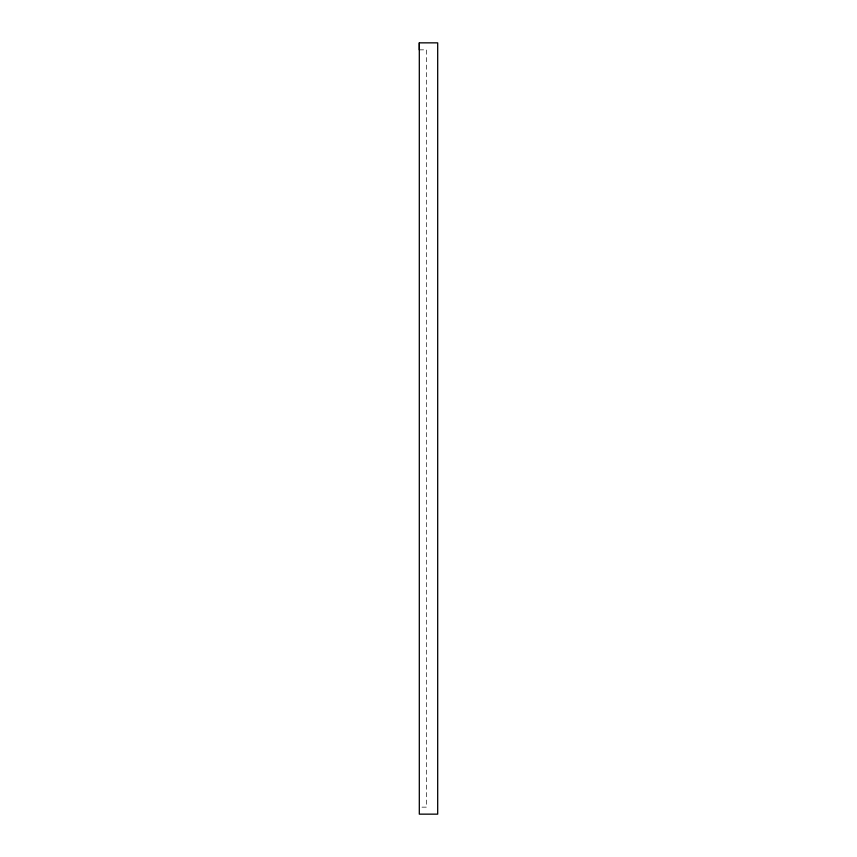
<?xml version="1.0" encoding="UTF-8"?>
<svg xmlns="http://www.w3.org/2000/svg" width="857" height="857" viewBox="0 0 857 857"><rect width="100%" height="100%" fill="white"/><g stroke="black" fill="none" stroke-linecap="round" stroke-linejoin="round"><path stroke-width="0.64" stroke-dasharray="4.29 3.21" d="M419.309 49.856L426.657 49.856L426.657 807.144L419.309 807.144"/><path stroke-width="1.29" d="M419.309 49.856L419.309 42.85L437.691 42.85L437.691 814.15L419.309 814.15L419.309 42.85"/></g></svg>
